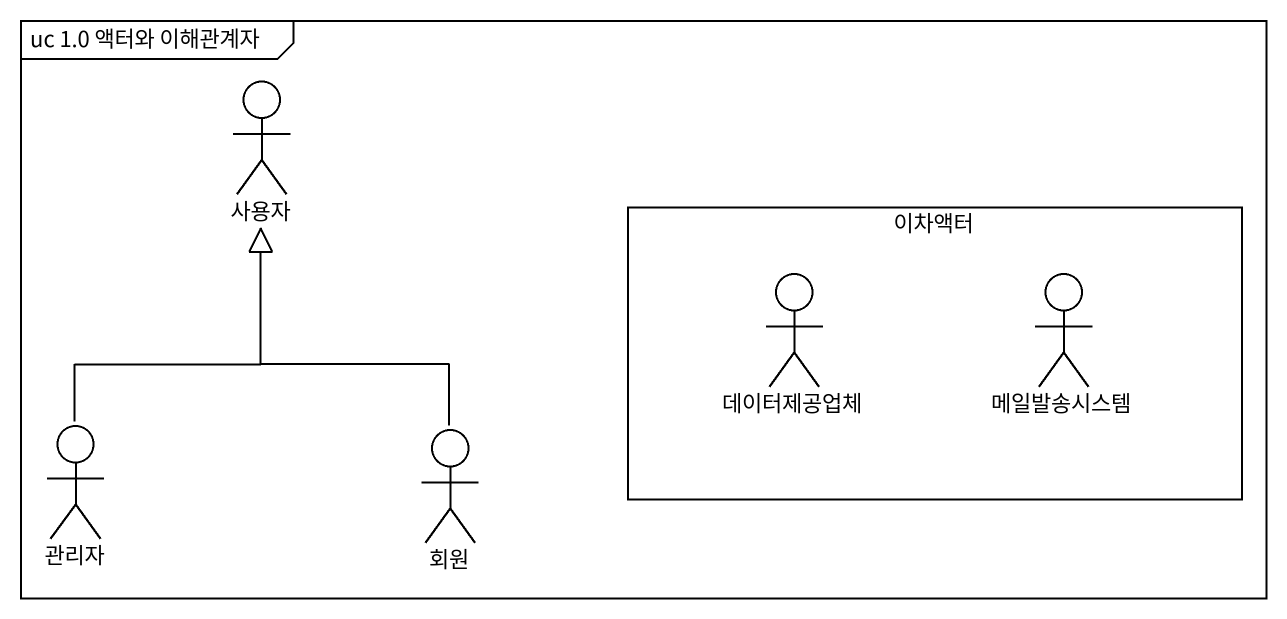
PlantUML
@startuml
mainframe uc 1.0 액터와 이해관계자
actor 사용자
rectangle 이차액터 {
  actor 데이터제공업체
  actor 메일발송시스템
}
actor 관리자
actor 회원
관리자 -up-|> 사용자
회원 -up-|> 사용자
@enduml
